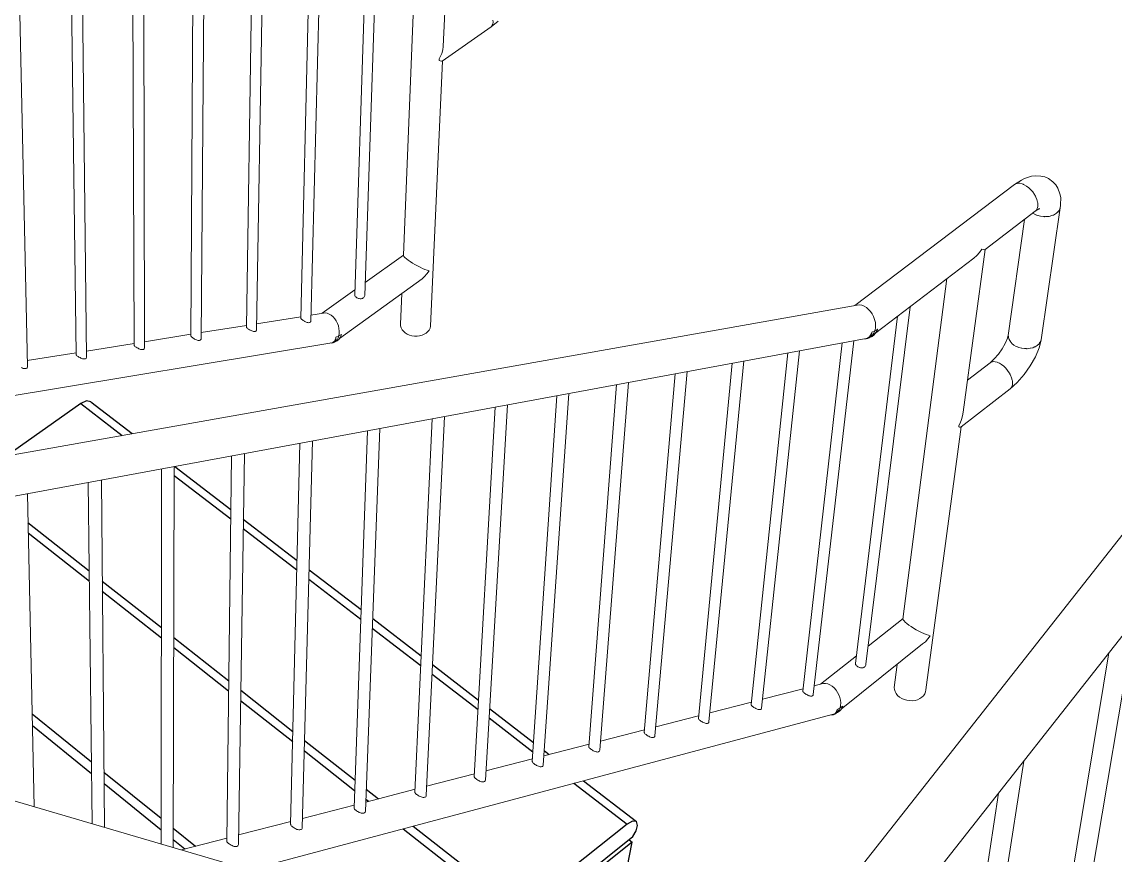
# Model space of a CAD drawing. Header units: millimetres. Extents: x 14140 to 38780, y -11415 to 1223.
# Drawn here: x 32616 to 34342, y -5797 to -4482 of the extents above; entities that cross this region are included whole.
import ezdxf

# ---------------------------------------------------------------- set-up
doc = ezdxf.new("R2010")
doc.units = ezdxf.units.MM
doc.header["$MEASUREMENT"] = 0
doc.layers.add('NewA-Ee_35_10-M_StairsInternal', color=7, linetype='Continuous')
doc.layers.add('NewA-Ss_25_15_60_05-M_BalustradeAndGuardingSystems', color=7, linetype='Continuous')

# ---------------------------------------------------------------- blocks, each defined once
blk = doc.blocks.new('Section Elem_9_2', base_point=(32826.8, -4960.2))
at = {"layer": 'NewA-Ee_35_10-M_StairsInternal', "linetype": 'Continuous'}
for p, q in [((32709.5, -5084.3), (32592.5, -5167.1)), ((32718.6, -5080.1), (32709.5, -5084.3)), ((32709.5, -5084.3), (32775, -5134.7)), ((32725.2, -5081.6), (32718.6, -5080.1)), ((32725.2, -5081.6), (32790.7, -5131.9)), ((32858, -5183.7), (32946.5, -5251.7)), ((32857.1, -5197.9), (32946.3, -5266.6)), ((32626.1, -5272.2), (32722.9, -5348.4)), ((32966, -5266.8), (33050.8, -5332)), ((32626.4, -5288.3), (32723.1, -5364.5)), ((32965.8, -5281.7), (33050.5, -5346.9)), ((33069.8, -5346.6), (33151.8, -5409.6)), ((32743.3, -5364.5), (32836.6, -5438)), ((33069.4, -5361.4), (33151.3, -5424.5)), ((32743.4, -5380.6), (32836.6, -5454)), ((33170.2, -5423.8), (33246.7, -5482.6)), ((33169.6, -5438.6), (33246, -5497.5)), ((32856.2, -5469.5), (32942.8, -5537.8)), ((32856.3, -5453.5), (32943, -5521.8)), ((33264.6, -5496.4), (33337.4, -5552.4)), ((33263.9, -5511.2), (33336.6, -5567.2)), ((32962, -5536.8), (33044.3, -5601.6)), ((32961.8, -5552.8), (33043.9, -5617.6)), ((33354.7, -5565.7), (33424.1, -5619.1)), ((32632.6, -5574.1), (32726.3, -5649.8)), ((33353.9, -5580.5), (33423.1, -5633.8)), ((32633, -5592.3), (32726.5, -5668)), ((33062.7, -5616.1), (33142.3, -5678.8)), ((33062.3, -5632.1), (33141.7, -5694.7)), ((33441, -5632), (33448.9, -5638.1)), ((32746, -5665.8), (32836.3, -5738.7)), ((32746.2, -5683.9), (32836.3, -5756.8)), ((33160.1, -5692.8), (33179.3, -5707.9)), ((33487.8, -5683.6), (33571.6, -5748.2)), ((33502.8, -5679.6), (33586.5, -5744)), ((33159.5, -5708.8), (33163.6, -5712)), ((33580.5, -5743.2), (33571.6, -5748.2)), ((33586.5, -5744), (33580.5, -5743.2)), ((33588.3, -5750.3), (33586.5, -5744)), ((32855.3, -5754.1), (32890.7, -5782.7)), ((33218.5, -5755.3), (33304, -5822.8)), ((33234.2, -5751.2), (33321.2, -5819.7)), ((33571.6, -5748.2), (33344.9, -5928.1)), ((33581, -5767.6), (33586, -5758.4)), ((33586, -5758.4), (33588.3, -5750.3)), ((32855.2, -5772.2), (32873.6, -5787.1)), ((33370, -5935.5), (33581, -5767.6)), ((33579.7, -5776.2), (33535.4, -5811.5)), ((33558.4, -5885.8), (33579.7, -5776.2)), ((33574.9, -5772.5), (33579.7, -5776.2))]:
    blk.add_line(p, q, dxfattribs=at)
blk = doc.blocks.new('Section Elem_14_2', base_point=(32826.8, -4960.2))
at = {"layer": 'NewA-Ss_25_15_60_05-M_BalustradeAndGuardingSystems', "color": 6, "linetype": 'Continuous', "lineweight": 13}
for p, q in [((36246, -2888.8), (33721.8, -6092.9)), ((36315.7, -2957.6), (33776.9, -6183.3)), ((33293.1, -4262.9), (33281.5, -4521.2)), ((33240.9, -4298.5), (33218.7, -4850.4)), ((33177.2, -4341.8), (33157.6, -4914.1)), ((33160.2, -4353.4), (33142, -4912.9)), ((32996.3, -4399.2), (32986.8, -4968.8)), ((33070.2, -4392.5), (33056.8, -4949.8)), ((33086.9, -4390.9), (33072.5, -4955)), ((32808.9, -4416.2), (32809.9, -4996.5)), ((32886.6, -4409.2), (32883.3, -4978.1)), ((32903.7, -4407.6), (32899.3, -4982.1)), ((32979.4, -4400.7), (32971, -4963.6)), ((32612.6, -4434.1), (32625.1, -5026.3)), ((32694.5, -4426.7), (32702, -5007.1)), ((32711.9, -4425.1), (32718.6, -5011.3)), ((32791.7, -4417.8), (32793.7, -4992.4)), ((33357.2, -4490.3), (33368.4, -4481.1)), ((33359.6, -4486), (33359.3, -4486.8)), ((33360.1, -4483.1), (33359.6, -4486)), ((33360, -4479.9), (33360.1, -4483.1)), ((33360.1, -4483.2), (33360.1, -4483.1)), ((33279.9, -4544.3), (33357.2, -4490.3)), ((33358.7, -4488.4), (33357.2, -4490.3)), ((33359, -4487.6), (33358.7, -4488.4)), ((33359, -4487.6), (33359.3, -4486.8)), ((33359, -4487.6), (33359.2, -4487.3)), ((33359.3, -4486.8), (33359.2, -4487.3)), ((33275.2, -4540.9), (33276.9, -4537.8)), ((33276.9, -4537.8), (33279.1, -4532.3)), ((33279.1, -4532.3), (33280.7, -4526.7)), ((33280.7, -4526.7), (33281.5, -4521.2)), ((33280.4, -4543.9), (33261.5, -4962.7)), ((33275.1, -4543.5), (33275.2, -4540.9)), ((33275.3, -4542.3), (33275.1, -4543.5)), ((33276.6, -4544), (33275.1, -4543.5)), ((33275.2, -4540.9), (33275.3, -4542.3)), ((33278.6, -4544.4), (33276.6, -4544)), ((33279.9, -4544.3), (33278.6, -4544.4)), ((34199.1, -4729.6), (34209.8, -4726)), ((34209.8, -4726), (34215.8, -4725.3)), ((34215.8, -4725.3), (34224.9, -4725.9)), ((34224.9, -4725.9), (34231.2, -4727)), ((34231.2, -4727), (34237, -4729.7)), ((33931.1, -4929.7), (34183.4, -4738.9)), ((34183.4, -4738.9), (34194.5, -4731.9)), ((34183.4, -4738.9), (34185.7, -4737.6)), ((34185.7, -4737.6), (34186.7, -4737.4)), ((34187.6, -4737.2), (34186.7, -4737.4)), ((34186.7, -4737.4), (34187.1, -4737.2)), ((34187.1, -4737.2), (34187.6, -4737.2)), ((34187.6, -4737.2), (34188.6, -4737)), ((34188.6, -4737), (34191.7, -4737.1)), ((34191.7, -4737.1), (34195.1, -4737.9)), ((34191.8, -4737.1), (34191.7, -4737.1)), ((34194.5, -4731.9), (34199.1, -4729.6)), ((34195.1, -4737.9), (34196.3, -4738.4)), ((34197.5, -4738.8), (34196.3, -4738.4)), ((34196.3, -4738.4), (34196.9, -4738.5)), ((34197.5, -4738.8), (34196.9, -4738.5)), ((34197.5, -4738.8), (34198.7, -4739.3)), ((34198.7, -4739.3), (34202.2, -4741.4)), ((34202.2, -4741.4), (34202.1, -4741.3)), ((34202.2, -4741.4), (34205.7, -4744.1)), ((34205.7, -4744.1), (34206.8, -4745.2)), ((34207.9, -4746.2), (34206.8, -4745.2)), ((34206.8, -4745.2), (34207.4, -4745.6)), ((34237, -4729.7), (34243.6, -4735)), ((34243.6, -4735), (34248.3, -4739.3)), ((34248.3, -4739.3), (34251.6, -4744.6)), ((34251.6, -4744.6), (34254.7, -4753.7)), ((34207.9, -4746.2), (34207.4, -4745.6)), ((34207.9, -4746.2), (34209, -4747.3)), ((34209, -4747.3), (34212.1, -4750.8)), ((34212.1, -4750.8), (34214.7, -4754.7)), ((34212.2, -4751), (34212.1, -4750.8)), ((34214.7, -4754.7), (34215.4, -4756)), ((34215.4, -4756), (34215.4, -4755.9)), ((34216.2, -4757.3), (34215.4, -4756)), ((34215.4, -4756), (34215.9, -4756.6)), ((34216.2, -4757.3), (34215.9, -4756.6)), ((34216.2, -4757.3), (34216.9, -4758.7)), ((34216.2, -4757.4), (34216.2, -4757.3)), ((34216.9, -4758.7), (34218.6, -4762.7)), ((34254.7, -4753.7), (34256.1, -4759.3)), ((34256.1, -4759.3), (34255.8, -4771.1)), ((34215.9, -4781.3), (34222.6, -4777.1)), ((34217.8, -4779.4), (34215.9, -4781.3)), ((34218.3, -4778.6), (34217.8, -4779.4)), ((34218.3, -4778.6), (34218.7, -4777.7)), ((34218.3, -4778.6), (34218.6, -4778.2)), ((34218.6, -4762.7), (34219.6, -4766.7)), ((34218.6, -4762.9), (34218.6, -4762.7)), ((34218.7, -4777.7), (34218.6, -4778.2)), ((34219.2, -4776.9), (34218.7, -4777.7)), ((34220, -4773.9), (34219.2, -4776.9)), ((34219.6, -4766.7), (34219.8, -4767.9)), ((34219.9, -4769.2), (34219.8, -4767.9)), ((34219.8, -4767.9), (34219.9, -4768.6)), ((34219.9, -4768.6), (34219.9, -4769.2)), ((34219.9, -4769.2), (34220.1, -4770.4)), ((34219.9, -4773.9), (34220, -4773.9)), ((34220.1, -4770.4), (34220, -4773.9)), ((34220.3, -4778.6), (34220.6, -4778.6)), ((34220.4, -4778.5), (34223, -4777.6)), ((34255.4, -4776), (34225.1, -4984.2)), ((34253.5, -4780), (34255.4, -4776)), ((34253.5, -4780), (34254.2, -4779.1)), ((34255.4, -4776), (34254.2, -4779.1)), ((34255.4, -4776), (34255.8, -4771.6)), ((34255.9, -4772.7), (34255.4, -4776)), ((34255.8, -4771.1), (34255.8, -4771.6)), ((34255.8, -4771.6), (34255.9, -4772.7)), ((34136.7, -4841.7), (34215.9, -4781.3)), ((34199, -4794.2), (34173.4, -4977)), ((34212.2, -4784.2), (34217, -4786.7)), ((34215.6, -4786.1), (34212.2, -4784.2)), ((34217, -4786.7), (34215.6, -4786.1)), ((34217.7, -4787.1), (34217, -4786.7)), ((34217, -4786.7), (34217.1, -4786.7)), ((34218.4, -4787.3), (34217.7, -4787.1)), ((34218.4, -4787.3), (34224.3, -4789)), ((34218.4, -4787.3), (34219.8, -4787.9)), ((34224.3, -4789), (34219.8, -4787.9)), ((34224.3, -4789), (34230.5, -4789.7)), ((34228.9, -4789.7), (34224.3, -4789)), ((34230.5, -4789.7), (34228.9, -4789.7)), ((34231.3, -4789.8), (34230.5, -4789.7)), ((34230.5, -4789.7), (34230.6, -4789.7)), ((34232, -4789.7), (34231.3, -4789.8)), ((34231.9, -4789.7), (34232, -4789.7)), ((34232, -4789.7), (34238.1, -4789.2)), ((34232, -4789.7), (34233.6, -4789.7)), ((34238.1, -4789.2), (34233.6, -4789.7)), ((34238.1, -4789.2), (34243.6, -4787.6)), ((34242.3, -4788.1), (34238.1, -4789.2)), ((34243.6, -4787.6), (34242.3, -4788.1)), ((34244.3, -4787.4), (34243.6, -4787.6)), ((34243.6, -4787.6), (34243.6, -4787.6)), ((34244.9, -4787.1), (34244.3, -4787.4)), ((34244.8, -4787.1), (34244.9, -4787.1)), ((34244.9, -4787.1), (34249.5, -4784.4)), ((34244.9, -4787.1), (34246.1, -4786.5)), ((34249.5, -4784.4), (34246.1, -4786.5)), ((34249.5, -4784.4), (34252.8, -4781)), ((34252.2, -4781.9), (34249.5, -4784.4)), ((34252.8, -4781), (34252.2, -4781.9)), ((34253.3, -4780.5), (34252.8, -4781)), ((34253.5, -4780), (34253.3, -4780.5)), ((34136.7, -4841.6), (34102.2, -5098.1)), ((34128, -4846.3), (34123.7, -4851.1)), ((34131.8, -4841), (34128, -4846.3)), ((34134.1, -4841.6), (34131.8, -4841)), ((34135.8, -4841.9), (34134.1, -4841.6)), ((34136.7, -4841.7), (34135.8, -4841.9)), ((33158.3, -4893.4), (33218.7, -4850.2)), ((33218.7, -4850.4), (33218.8, -4851.4)), ((33218.8, -4851.4), (33219.6, -4852.7)), ((33219.6, -4852.7), (33221.1, -4854.3)), ((33221.1, -4854.3), (33223.3, -4856.2)), ((33223.3, -4856.2), (33226, -4858.3)), ((33226, -4858.3), (33229.2, -4860.6)), ((33229.2, -4860.6), (33232.8, -4862.9)), ((33232.8, -4862.9), (33236.7, -4865.2)), ((33236.7, -4865.2), (33240.8, -4867.4)), ((34119, -4855.1), (33964.1, -4973.1)), ((34123.7, -4851.1), (34119, -4855.1)), ((33240.8, -4867.4), (33244.9, -4869.5)), ((33244.9, -4869.5), (33248.9, -4871.4)), ((33248.9, -4871.4), (33252.7, -4873)), ((33255.9, -4880.1), (33252.2, -4884.3)), ((33252.7, -4873), (33256.2, -4874.3)), ((33259.2, -4875.3), (33255.9, -4880.1)), ((33256.2, -4874.3), (33259.2, -4875.3)), ((33248.2, -4887.9), (33117.9, -4981.7)), ((33252.2, -4884.3), (33248.2, -4887.9)), ((34076.5, -4887.5), (34007.2, -5424.5)), ((33090.3, -4942.1), (33142.2, -4904.9)), ((33142, -4913.7), (33142, -4912.9)), ((33142.2, -4914.3), (33142, -4913.7)), ((33142.2, -4914.5), (33142.2, -4914.3)), ((33142.7, -4915.4), (33142.2, -4914.5)), ((33143.4, -4916.2), (33142.7, -4915.4)), ((33144.3, -4916.9), (33143.4, -4916.2)), ((33145.3, -4917.6), (33144.3, -4916.9)), ((33146.5, -4918.2), (33145.3, -4917.6)), ((33155.3, -4918), (33154.3, -4918.6)), ((33156.2, -4917.2), (33155.3, -4918)), ((33156.9, -4916.3), (33156.2, -4917.2)), ((33157.4, -4915.2), (33156.9, -4916.3)), ((33157.6, -4914.1), (33157.4, -4915.2)), ((33216.2, -4910.9), (33214.3, -4959.1)), ((31466.4, -5366.7), (33934.7, -4929.1)), ((33147.8, -4918.6), (33146.5, -4918.2)), ((33147.8, -4918.6), (33148.1, -4918.7)), ((33149.1, -4919), (33148.1, -4918.7)), ((33150.5, -4919.2), (33149.1, -4919)), ((33151.8, -4919.2), (33150.5, -4919.2)), ((33153.1, -4919), (33151.8, -4919.2)), ((33154.3, -4918.6), (33153.1, -4919)), ((33934.7, -4929.1), (33938.3, -4928.9)), ((33938.3, -4928.9), (33942, -4929.5)), ((33942, -4929.5), (33945.8, -4930.9)), ((33945.8, -4930.9), (33949.4, -4933)), ((34018.3, -4931.8), (33948.6, -5495.8)), ((33949.4, -4933), (33952.9, -4935.9)), ((32987, -4958.7), (33056.9, -4947.5)), ((33056.8, -4950.2), (33056.8, -4949.8)), ((33057, -4950.5), (33056.8, -4950.2)), ((33057.1, -4950.7), (33057, -4950.5)), ((33057.6, -4951.3), (33057.1, -4950.7)), ((33058.3, -4952), (33057.6, -4951.3)), ((33059.2, -4952.6), (33058.3, -4952)), ((33072.7, -4944.9), (33092.5, -4941.8)), ((33092.5, -4941.8), (33095.5, -4941.6)), ((33095.5, -4941.6), (33098.5, -4942.1)), ((33098.5, -4942.1), (33101.6, -4943.4)), ((33101.6, -4943.4), (33104.7, -4945.3)), ((33104.7, -4945.3), (33107.6, -4947.8)), ((33107.6, -4947.8), (33110.2, -4950.8)), ((33110.2, -4950.8), (33112.6, -4954.3)), ((33998.8, -4946.7), (33932.1, -5494.5)), ((33952.9, -4935.9), (33956, -4939.3)), ((33956, -4939.3), (33958.7, -4943.2)), ((33958.7, -4943.2), (33960.9, -4947.4)), ((33960.9, -4947.4), (33962.5, -4951.9)), ((33962.5, -4951.9), (33963.6, -4956.6)), ((32899.4, -4972.7), (32971, -4961.2)), ((32971, -4964), (32971, -4963.6)), ((32971.2, -4964.3), (32971, -4964)), ((32971.2, -4964.5), (32971.2, -4964.3)), ((32971.7, -4965.1), (32971.2, -4964.5)), ((32972.4, -4965.8), (32971.7, -4965.1)), ((32973.3, -4966.4), (32972.4, -4965.8)), ((32974.3, -4967.2), (32973.3, -4966.4)), ((32975.5, -4968), (32974.3, -4967.2)), ((32976.8, -4968.7), (32975.5, -4968)), ((32976.8, -4968.7), (32977.2, -4968.8)), ((32978.2, -4969.4), (32977.2, -4968.8)), ((32979.6, -4970), (32978.2, -4969.4)), ((32986.6, -4969.5), (32986.1, -4970.1)), ((32986.8, -4968.8), (32986.6, -4969.5)), ((33060.2, -4953.4), (33059.2, -4952.6)), ((33061.4, -4954.1), (33060.2, -4953.4)), ((33062.7, -4954.8), (33061.4, -4954.1)), ((33062.7, -4954.8), (33063, -4955)), ((33064, -4955.5), (33063, -4955)), ((33065.4, -4956.1), (33064, -4955.5)), ((33066.7, -4956.6), (33065.4, -4956.1)), ((33068, -4956.9), (33066.7, -4956.6)), ((33069.2, -4957), (33068, -4956.9)), ((33070.2, -4956.9), (33069.2, -4957)), ((33071.1, -4956.7), (33070.2, -4956.9)), ((33071.8, -4956.3), (33071.1, -4956.7)), ((33072.2, -4955.7), (33071.8, -4956.3)), ((33072.5, -4955), (33072.2, -4955.7)), ((33112.6, -4954.3), (33114.5, -4958.1)), ((33114.5, -4958.1), (33116, -4962.1)), ((33116, -4962.1), (33117, -4966.2)), ((33117, -4966.2), (33117.5, -4970.2)), ((33214.3, -4962.1), (33214.3, -4959.1)), ((33215.1, -4965.1), (33214.3, -4962.1)), ((33216.5, -4968), (33215.1, -4965.1)), ((33218.6, -4970.6), (33216.5, -4968)), ((33259.5, -4968.5), (33257.4, -4971.1)), ((33260.8, -4965.7), (33259.5, -4968.5)), ((33261.5, -4962.7), (33260.8, -4965.7)), ((33962.8, -4969.6), (33957.9, -4971.9)), ((33961.2, -4973.3), (33962.8, -4969.6)), ((33963.7, -4965.5), (33962.8, -4969.6)), ((33962.8, -4969.6), (33967.3, -4967.2)), ((33963.6, -4956.6), (33964, -4961.1)), ((33964, -4961.1), (33963.7, -4965.5)), ((33966.6, -4968.9), (33964.4, -4972.7)), ((33967.3, -4967.2), (33966.6, -4968.9)), ((33967.3, -4967.2), (33967.3, -4967.2)), ((31598.5, -5416.7), (33949, -4981.8)), ((32809.9, -4987), (32883.3, -4975.3)), ((32883.5, -4978.4), (32883.3, -4978.1)), ((32883.5, -4978.6), (32883.5, -4978.4)), ((32884, -4979.2), (32883.5, -4978.6)), ((32884.7, -4979.9), (32884, -4979.2)), ((32885.6, -4980.5), (32884.7, -4979.9)), ((32886.6, -4981.3), (32885.6, -4980.5)), ((32887.8, -4982.1), (32886.6, -4981.3)), ((32889.1, -4982.8), (32887.8, -4982.1)), ((32889.1, -4982.8), (32889.5, -4982.9)), ((32890.5, -4983.5), (32889.5, -4982.9)), ((32891.9, -4984.1), (32890.5, -4983.5)), ((32893.3, -4984.6), (32891.9, -4984.1)), ((32894.6, -4984.9), (32893.3, -4984.6)), ((32895.9, -4985), (32894.6, -4984.9)), ((32896.9, -4984.9), (32895.9, -4985)), ((32897.9, -4984.7), (32896.9, -4984.9)), ((32898.6, -4984.2), (32897.9, -4984.7)), ((32899.1, -4983.7), (32898.6, -4984.2)), ((32899.3, -4982.9), (32899.1, -4983.7)), ((32899.3, -4982.1), (32899.3, -4982.9)), ((32980.9, -4970.4), (32979.6, -4970)), ((32982.2, -4970.7), (32980.9, -4970.4)), ((32983.4, -4970.8), (32982.2, -4970.7)), ((32984.5, -4970.8), (32983.4, -4970.8)), ((32985.4, -4970.5), (32984.5, -4970.8)), ((32986.1, -4970.1), (32985.4, -4970.5)), ((33109.7, -4986.3), (33107.9, -4987.8)), ((33111, -4984.2), (33109.7, -4986.3)), ((33111, -4985.9), (33109.7, -4987.6)), ((33111.9, -4985.9), (33109.7, -4987.6)), ((33113.9, -4985.6), (33110.9, -4987.3)), ((33111.9, -4981.6), (33111, -4984.2)), ((33111.9, -4983.7), (33111, -4985.9)), ((33112.1, -4979.8), (33111.9, -4981.6)), ((33112.2, -4981), (33111.9, -4983.7)), ((33111.9, -4985.9), (33114, -4983.8)), ((33116.8, -4977.8), (33112.1, -4979.8)), ((33112.1, -4979.8), (33112.2, -4981)), ((33116.6, -4983.3), (33113.9, -4985.6)), ((33114, -4983.8), (33115.6, -4981)), ((33115.6, -4981), (33116.8, -4977.8)), ((33118.8, -4980.5), (33116.6, -4983.3)), ((33117.4, -4974.1), (33116.8, -4977.8)), ((33116.8, -4977.8), (33121.2, -4975.6)), ((33117.5, -4970.2), (33117.4, -4974.1)), ((33120.6, -4977.1), (33118.8, -4980.5)), ((33121.2, -4975.6), (33120.6, -4977.1)), ((33121.2, -4975.6), (33121.2, -4975.6)), ((33221.3, -4972.9), (33218.6, -4970.6)), ((33224.5, -4974.9), (33221.3, -4972.9)), ((33228.1, -4976.5), (33224.5, -4974.9)), ((33232, -4977.6), (33228.1, -4976.5)), ((33236.1, -4978.1), (33232, -4977.6)), ((33240.2, -4978.2), (33236.1, -4978.1)), ((33244.3, -4977.7), (33240.2, -4978.2)), ((33248.1, -4976.7), (33244.3, -4977.7)), ((33251.7, -4975.3), (33248.1, -4976.7)), ((33254.8, -4973.4), (33251.7, -4975.3)), ((33257.4, -4971.1), (33254.8, -4973.4)), ((33929.6, -4985.4), (33865.4, -5543.6)), ((33948.9, -4982.5), (33946.2, -4982.3)), ((33951.7, -4981.9), (33948.9, -4982.5)), ((33951.8, -4980.9), (33949, -4981.8)), ((33954, -4980.7), (33951.7, -4981.9)), ((33954.2, -4979.3), (33951.8, -4980.9)), ((33955.9, -4978.8), (33954, -4980.7)), ((33956.5, -4978.8), (33954, -4980.7)), ((33956.1, -4976.9), (33954.2, -4979.3)), ((33954.8, -4980.3), (33954.4, -4980.5)), ((33958.4, -4978.5), (33954.8, -4980.3)), ((33957.2, -4976.4), (33955.9, -4978.8)), ((33957.5, -4974), (33956.1, -4976.9)), ((33956.5, -4978.8), (33959.1, -4976.4)), ((33957.9, -4973.4), (33957.2, -4976.4)), ((33957.9, -4971.9), (33957.5, -4974)), ((33957.9, -4971.9), (33957.9, -4973.4)), ((33961.7, -4975.9), (33958.4, -4978.5)), ((33959.1, -4976.4), (33961.2, -4973.3)), ((33964.4, -4972.7), (33961.7, -4975.9)), ((34168.6, -4989.7), (34172, -4981.3)), ((34172, -4981.3), (34173.8, -4973.9)), ((34173.5, -4978.1), (34173.4, -4977)), ((34173.5, -4978.1), (34173.5, -4978.7)), ((34173.6, -4979.2), (34173.5, -4978.1)), ((34173.5, -4978.7), (34173.6, -4979.2)), ((34173.7, -4980.3), (34173.6, -4979.2)), ((34174.8, -4983.6), (34173.7, -4980.3)), ((34174.8, -4983.6), (34174.8, -4983.5)), ((34174.9, -4983.7), (34174.8, -4983.6)), ((34176.7, -4986.7), (34174.8, -4983.6)), ((34177.5, -4987.7), (34176.7, -4986.7)), ((34222, -4996.8), (34225.1, -4984.3)), ((34225.1, -4984.2), (34223.8, -4987.3)), ((34225.1, -4984.2), (34225.1, -4984.3)), ((30759.1, -5378.8), (33105.7, -4988.5)), ((32718.5, -5001.7), (32793.7, -4989.6)), ((32793.8, -4992.8), (32793.7, -4992.4)), ((32793.9, -4992.9), (32793.8, -4992.8)), ((32794.3, -4993.6), (32793.9, -4992.9)), ((32795, -4994.3), (32794.3, -4993.6)), ((32795.9, -4994.9), (32795, -4994.3)), ((32797, -4995.8), (32795.9, -4994.9)), ((32798.2, -4996.5), (32797, -4995.8)), ((32799.5, -4997.2), (32798.2, -4996.5)), ((32799.5, -4997.2), (32799.9, -4997.4)), ((32800.9, -4998), (32799.9, -4997.4)), ((32802.4, -4998.6), (32800.9, -4998)), ((32803.8, -4999.1), (32802.4, -4998.6)), ((32805.1, -4999.3), (32803.8, -4999.1)), ((32806.4, -4999.5), (32805.1, -4999.3)), ((32807.5, -4999.4), (32806.4, -4999.5)), ((32808.4, -4999.1), (32807.5, -4999.4)), ((32809.1, -4998.7), (32808.4, -4999.1)), ((32809.6, -4998.1), (32809.1, -4998.7)), ((32809.9, -4997.4), (32809.6, -4998.1)), ((32809.9, -4996.5), (32809.9, -4997.4)), ((33105.7, -4989.1), (33103.2, -4989)), ((33107.9, -4987.8), (33105.7, -4988.5)), ((33107.9, -4988.7), (33105.7, -4989.1)), ((33109.7, -4987.6), (33107.9, -4988.7)), ((33110.9, -4987.3), (33109.5, -4987.7)), ((33843.9, -5001.2), (33784.1, -5564.9)), ((33911.4, -4988.7), (33849.2, -5538.3)), ((34157.9, -5006.6), (34163.7, -4998.3)), ((34163.7, -4998.3), (34168.6, -4989.7)), ((34177.5, -4987.7), (34177.9, -4988.2)), ((34177.5, -4987.7), (34177.5, -4987.7)), ((34178.4, -4988.7), (34177.5, -4987.7)), ((34177.9, -4988.2), (34178.4, -4988.7)), ((34179.2, -4989.6), (34178.4, -4988.7)), ((34178.4, -4988.7), (34178.4, -4988.7)), ((34182.4, -4992.2), (34179.2, -4989.6)), ((34182.4, -4992.2), (34182.3, -4992.1)), ((34182.6, -4992.3), (34182.4, -4992.2)), ((34186.1, -4994.4), (34182.4, -4992.2)), ((34187.5, -4994.9), (34186.1, -4994.4)), ((34187.5, -4994.9), (34187.4, -4994.9)), ((34188.8, -4995.5), (34187.5, -4994.9)), ((34187.5, -4994.9), (34188.1, -4995.3)), ((34188.1, -4995.3), (34188.8, -4995.5)), ((34188.9, -4995.5), (34188.8, -4995.5)), ((34188.8, -4995.5), (34190.2, -4996.1)), ((34194.6, -4997.3), (34190.2, -4996.1)), ((34194.6, -4997.3), (34194.4, -4997.2)), ((34194.8, -4997.3), (34194.6, -4997.3)), ((34199.1, -4997.9), (34194.6, -4997.3)), ((34200.6, -4997.9), (34199.1, -4997.9)), ((34200.6, -4997.9), (34200.5, -4997.9)), ((34202.1, -4997.9), (34200.6, -4997.9)), ((34200.6, -4997.9), (34201.4, -4998)), ((34201.4, -4998), (34202.1, -4997.9)), ((34203.6, -4998), (34202.1, -4997.9)), ((34208.1, -4997.4), (34203.6, -4998)), ((34208.1, -4997.4), (34207.8, -4997.5)), ((34212.2, -4996.4), (34208.1, -4997.4)), ((34213.5, -4995.8), (34212.2, -4996.4)), ((34213.5, -4995.8), (34213.4, -4995.8)), ((34214.7, -4995.3), (34213.5, -4995.8)), ((34213.5, -4995.8), (34214.1, -4995.6)), ((34214.1, -4995.6), (34214.7, -4995.3)), ((34216, -4994.8), (34214.7, -4995.3)), ((34214.7, -4995.3), (34214.7, -4995.3)), ((34219.2, -4992.7), (34216, -4994.8)), ((34216.2, -5010.7), (34222, -4996.8)), ((34219.2, -4992.7), (34219.1, -4992.7)), ((34221.9, -4990.2), (34219.2, -4992.7)), ((34219.3, -4992.6), (34219.2, -4992.7)), ((34222.5, -4989.2), (34221.9, -4990.2)), ((34223.2, -4988.3), (34222.5, -4989.2)), ((34222.5, -4989.2), (34222.9, -4988.8)), ((34222.9, -4988.8), (34223.2, -4988.3)), ((34223.2, -4988.3), (34223.8, -4987.3)), ((32624.9, -5016.7), (32702, -5004.3)), ((32702.2, -5007.5), (32702, -5007.1)), ((32702.3, -5007.7), (32702.2, -5007.5)), ((32702.7, -5008.3), (32702.3, -5007.7)), ((32703.4, -5009), (32702.7, -5008.3)), ((32704.3, -5009.7), (32703.4, -5009)), ((32705.4, -5010.5), (32704.3, -5009.7)), ((32706.6, -5011.3), (32705.4, -5010.5)), ((32707.9, -5012), (32706.6, -5011.3)), ((32707.9, -5012), (32708.3, -5012.1)), ((32709.4, -5012.7), (32708.3, -5012.1)), ((32710.8, -5013.4), (32709.4, -5012.7)), ((32712.2, -5013.8), (32710.8, -5013.4)), ((32713.6, -5014.1), (32712.2, -5013.8)), ((32714.9, -5014.2), (32713.6, -5014.1)), ((32716, -5014.2), (32714.9, -5014.2)), ((32717, -5013.9), (32716, -5014.2)), ((32717.7, -5013.5), (32717, -5013.9)), ((32718.2, -5012.9), (32717.7, -5013.5)), ((32718.5, -5012.1), (32718.2, -5012.9)), ((32718.6, -5011.3), (32718.5, -5012.1)), ((33737.6, -5020.9), (33684.2, -5581.2)), ((33756.2, -5017.4), (33700.9, -5586.6)), ((33825.5, -5004.6), (33767.6, -5559.5)), ((34109, -5047.6), (34144.6, -5020.1)), ((34144.6, -5020.1), (34151.3, -5014)), ((34144.6, -5020.1), (34146.9, -5018.9)), ((34146.9, -5018.9), (34147.8, -5018.8)), ((34148.7, -5018.6), (34147.8, -5018.8)), ((34147.8, -5018.8), (34148.2, -5018.6)), ((34148.7, -5018.6), (34148.2, -5018.6)), ((34148.7, -5018.6), (34149.6, -5018.4)), ((34149.6, -5018.4), (34152.7, -5018.6)), ((34151.3, -5014), (34157.9, -5006.6)), ((34152.7, -5018.6), (34152.6, -5018.6)), ((34152.7, -5018.6), (34156, -5019.5)), ((34152.8, -5018.7), (34152.7, -5018.6)), ((34156, -5019.5), (34157.1, -5020)), ((34157.1, -5020), (34157.7, -5020.2)), ((34158.2, -5020.5), (34157.1, -5020)), ((34158.2, -5020.5), (34157.7, -5020.2)), ((34158.2, -5020.5), (34159.4, -5021)), ((34159.4, -5021), (34162.9, -5023.1)), ((34208.1, -5025.1), (34216.2, -5010.7)), ((32617.2, -5028.5), (32615.7, -5027.8)), ((32618.6, -5029), (32617.2, -5028.5)), ((32620, -5029.2), (32618.6, -5029)), ((32621.3, -5029.4), (32620, -5029.2)), ((32622.5, -5029.3), (32621.3, -5029.4)), ((32623.5, -5029), (32622.5, -5029.3)), ((32624.2, -5028.6), (32623.5, -5029)), ((32624.8, -5028), (32624.2, -5028.6)), ((32625.1, -5027.2), (32624.8, -5028)), ((32625.1, -5026.3), (32625.1, -5027.2)), ((33647.6, -5037.6), (33598.9, -5603.3)), ((33666.3, -5034.1), (33615.7, -5608.8)), ((34163, -5023.3), (34162.9, -5023.1)), ((34162.9, -5023.1), (34166.2, -5025.8)), ((34166.2, -5025.8), (34167.3, -5026.8)), ((34167.3, -5026.8), (34167.2, -5026.7)), ((34167.3, -5026.8), (34167.9, -5027.3)), ((34168.4, -5027.8), (34167.3, -5026.8)), ((34168.4, -5027.8), (34167.9, -5027.3)), ((34168.4, -5027.8), (34169.4, -5028.9)), ((34169.4, -5028.9), (34172.4, -5032.3)), ((34172.4, -5032.3), (34172.2, -5032.1)), ((34172.4, -5032.3), (34174.9, -5036.1)), ((34174.9, -5036.1), (34175.7, -5037.3)), ((34175.7, -5037.3), (34175.6, -5037.3)), ((34176.4, -5038.6), (34175.7, -5037.3)), ((34175.7, -5037.3), (34176.1, -5038)), ((34176.1, -5038), (34176.4, -5038.6)), ((34176.4, -5038.7), (34176.4, -5038.6)), ((34176.4, -5038.6), (34177.1, -5039.9)), ((34198.3, -5038.9), (34208.1, -5025.1)), ((33555.2, -5054.6), (33511.5, -5626)), ((33574.2, -5051.1), (33528.6, -5631.5)), ((34176.2, -5061.4), (34187.4, -5051.3)), ((34177.1, -5039.9), (34178.7, -5043.8)), ((34178.7, -5043.8), (34178.6, -5043.6)), ((34178.7, -5043.8), (34179.7, -5047.6)), ((34180.1, -5054.4), (34179.3, -5057.3)), ((34179.7, -5047.6), (34179.9, -5048.8)), ((34179.9, -5048.8), (34179.9, -5048.7)), ((34180.1, -5050), (34179.9, -5048.8)), ((34179.9, -5048.8), (34180.1, -5049.4)), ((34180.1, -5050), (34180.1, -5049.4)), ((34180.1, -5050), (34180.1, -5050)), ((34180.1, -5050), (34180.2, -5051.2)), ((34180.2, -5051.2), (34180.1, -5054.4)), ((34180.1, -5054.5), (34180.1, -5054.4)), ((34187.4, -5051.3), (34198.3, -5038.9)), ((33460.6, -5072.1), (33422.1, -5649.2)), ((33479.7, -5068.6), (33439.4, -5654.8)), ((34099, -5121.5), (34176.2, -5061.4)), ((34178, -5059.6), (34176.2, -5061.4)), ((34178.5, -5058.8), (34178, -5059.6)), ((34178.5, -5058.8), (34178.9, -5058.1)), ((34178.5, -5058.8), (34178.8, -5058.5)), ((34178.9, -5058.1), (34178.8, -5058.5)), ((34179.3, -5057.3), (34178.9, -5058.1)), ((33363.5, -5090.1), (33330.6, -5673)), ((33382.8, -5086.5), (33348.1, -5678.6)), ((33283.4, -5104.9), (33254.6, -5703)), ((34099.8, -5109.9), (34101.4, -5103.9)), ((34101.4, -5103.9), (34102.2, -5098.1)), ((33181.5, -5123.8), (33158.8, -5728)), ((33264, -5108.5), (33236.8, -5697.3)), ((34099.1, -5121.5), (34043.3, -5536.2)), ((34095.2, -5121.5), (34095.6, -5118.9)), ((34095.5, -5120.3), (34095.2, -5121.5)), ((34096.5, -5121.8), (34095.2, -5121.5)), ((34095.6, -5118.9), (34095.5, -5120.3)), ((34095.6, -5118.9), (34097.3, -5115.7)), ((34098.1, -5121.9), (34096.5, -5121.8)), ((34097.3, -5115.7), (34099.8, -5109.9)), ((34099, -5121.5), (34098.1, -5121.9)), ((33161.8, -5127.4), (33140.7, -5722.2)), ((33055.3, -5147.1), (33040.7, -5748.2)), ((33075.1, -5143.5), (33059.1, -5754)), ((32947.6, -5167.1), (32939.8, -5774.4)), ((32967.6, -5163.4), (32958.4, -5780.3)), ((32836.9, -5187.6), (32836.2, -5779.2)), ((32857.1, -5183.8), (32855.2, -5784.7)), ((32721.3, -5208.9), (32727.4, -5747.3)), ((32741.9, -5205.1), (32746.8, -5753)), ((32625.1, -5226.7), (32635.8, -5720.5)), ((33607.4, -6005), (31484.9, -5383.4)), ((33952.1, -5467.5), (34007.3, -5423.6)), ((34007.2, -5424.5), (34007.7, -5425.8)), ((34007.7, -5425.8), (34009, -5427.5)), ((34009, -5427.5), (34010.9, -5429.4)), ((34010.9, -5429.4), (34013.4, -5431.6)), ((34013.4, -5431.6), (34016.5, -5434)), ((34016.5, -5434), (34020, -5436.4)), ((34373.1, -5425.8), (34225.2, -6301)), ((34020, -5436.4), (34023.9, -5438.9)), ((34023.9, -5438.9), (34028, -5441.3)), ((34028, -5441.3), (34032.1, -5443.6)), ((34032.1, -5443.6), (34036.3, -5445.7)), ((34036.3, -5445.7), (34040.3, -5447.5)), ((34040.3, -5447.5), (34044, -5449)), ((34044, -5449), (34047.3, -5450.1)), ((34050.1, -5450.8), (34046.5, -5455.8)), ((34047.3, -5450.1), (34050.1, -5450.8)), ((34038.1, -5463.8), (33909.8, -5566.4)), ((34042.5, -5460.2), (34038.1, -5463.8)), ((34046.5, -5455.8), (34042.5, -5460.2)), ((33877.1, -5527.2), (33933.6, -5482.3)), ((34332.2, -5477.7), (34196.3, -6299.4)), ((33932.2, -5495.4), (33932.1, -5494.5)), ((33932.5, -5496.1), (33932.2, -5495.4)), ((33932.5, -5496.1), (33932.5, -5496.3)), ((33933.1, -5497.3), (33932.5, -5496.3)), ((33933.9, -5498.2), (33933.1, -5497.3)), ((33934.9, -5498.9), (33933.9, -5498.2)), ((33934.9, -5498.9), (33936.1, -5499.7)), ((33936.1, -5499.7), (33937.3, -5500.4)), ((33937.3, -5500.4), (33938.7, -5500.9)), ((33938.7, -5500.9), (33939.1, -5500.9)), ((33939.1, -5500.9), (33940.1, -5501.2)), ((33940.1, -5501.2), (33941.6, -5501.4)), ((33941.6, -5501.4), (33942.9, -5501.4)), ((33942.9, -5501.4), (33944.3, -5501.2)), ((33944.3, -5501.2), (33945.5, -5500.7)), ((33945.5, -5500.7), (33946.5, -5500)), ((33946.5, -5500), (33947.4, -5499.2)), ((33947.4, -5499.2), (33948, -5498.1)), ((33948, -5498.1), (33948.4, -5497)), ((33948.4, -5497), (33948.6, -5495.8)), ((33998, -5495.9), (33993.3, -5532.2)), ((33849.7, -5534.3), (33785.6, -5550.9)), ((33849.3, -5538.9), (33849.2, -5538.3)), ((33849.6, -5539.3), (33849.3, -5538.9)), ((33878.5, -5526.8), (33867, -5529.8)), ((33878.5, -5526.8), (33881.7, -5526.1)), ((33881.7, -5526.1), (33885, -5526.1)), ((33885, -5526.1), (33888.5, -5526.8)), ((33888.5, -5526.8), (33892, -5528.3)), ((33892, -5528.3), (33895.4, -5530.4)), ((33895.4, -5530.4), (33898.6, -5533.2)), ((33898.6, -5533.2), (33901.5, -5536.5)), ((33901.5, -5536.5), (33904, -5540.2)), ((33993.6, -5535.5), (33993.3, -5532.2)), ((33994.6, -5538.8), (33993.6, -5535.5)), ((33996.3, -5541.9), (33994.6, -5538.8)), ((34043.3, -5536.2), (34042.8, -5539.4)), ((33768.1, -5555.4), (33702.2, -5572.5)), ((33849.6, -5539.3), (33849.7, -5539.5)), ((33850.3, -5540.2), (33849.7, -5539.5)), ((33851.1, -5541), (33850.3, -5540.2)), ((33852.1, -5541.7), (33851.1, -5541)), ((33852.1, -5541.7), (33853.3, -5542.6)), ((33853.3, -5542.6), (33854.6, -5543.4)), ((33854.6, -5543.4), (33855.9, -5544.1)), ((33855.9, -5544.1), (33856.3, -5544.2)), ((33856.3, -5544.2), (33857.3, -5544.8)), ((33857.3, -5544.8), (33858.7, -5545.4)), ((33858.7, -5545.4), (33860, -5545.8)), ((33860, -5545.8), (33861.3, -5546.1)), ((33861.3, -5546.1), (33862.5, -5546.1)), ((33862.5, -5546.1), (33863.5, -5546)), ((33863.5, -5546), (33864.3, -5545.6)), ((33864.3, -5545.6), (33864.9, -5545.1)), ((33864.9, -5545.1), (33865.3, -5544.5)), ((33865.3, -5544.5), (33865.4, -5543.6)), ((33904, -5540.2), (33906.1, -5544.2)), ((33906.1, -5544.2), (33907.6, -5548.4)), ((33907.6, -5548.4), (33908.6, -5552.6)), ((33908.6, -5552.6), (33909, -5556.8)), ((33998.7, -5544.9), (33996.3, -5541.9)), ((34001.7, -5547.5), (33998.7, -5544.9)), ((34005.2, -5549.7), (34001.7, -5547.5)), ((34009.2, -5551.4), (34005.2, -5549.7)), ((34013.3, -5552.6), (34009.2, -5551.4)), ((34017.7, -5553.2), (34013.3, -5552.6)), ((34022, -5553.3), (34017.7, -5553.2)), ((34026.3, -5552.7), (34022, -5553.3)), ((34030.3, -5551.7), (34026.3, -5552.7)), ((34033.9, -5550), (34030.3, -5551.7)), ((34037.1, -5547.9), (34033.9, -5550)), ((34039.6, -5545.4), (34037.1, -5547.9)), ((34041.6, -5542.5), (34039.6, -5545.4)), ((34042.8, -5539.4), (34041.6, -5542.5)), ((33767.8, -5560.1), (33767.6, -5559.5)), ((33768.1, -5560.5), (33767.8, -5560.1)), ((33768.1, -5560.5), (33768.1, -5560.7)), ((33768.7, -5561.4), (33768.1, -5560.7)), ((33769.6, -5562.2), (33768.7, -5561.4)), ((33770.6, -5562.9), (33769.6, -5562.2)), ((33770.6, -5562.9), (33771.7, -5563.8)), ((33771.7, -5563.8), (33773, -5564.6)), ((33773, -5564.6), (33774.4, -5565.3)), ((33774.4, -5565.3), (33774.7, -5565.5)), ((33774.7, -5565.5), (33775.8, -5566)), ((33775.8, -5566), (33777.2, -5566.7)), ((33777.2, -5566.7), (33778.6, -5567.1)), ((33778.6, -5567.1), (33779.9, -5567.3)), ((33779.9, -5567.3), (33781, -5567.4)), ((33781, -5567.4), (33782, -5567.2)), ((33782, -5567.2), (33782.9, -5566.9)), ((33782.9, -5566.9), (33783.5, -5566.4)), ((33783.5, -5566.4), (33783.9, -5565.7)), ((33783.9, -5565.7), (33784.1, -5564.9)), ((33899.9, -5573.2), (33897.7, -5574.4)), ((33902.1, -5572.6), (33899.8, -5574.4)), ((33901.5, -5572.9), (33899.8, -5574.4)), ((33901.7, -5571.2), (33899.9, -5573.2)), ((33903.9, -5572.1), (33900.9, -5573.5)), ((33902.7, -5570.8), (33901.5, -5572.9)), ((33902.9, -5568.7), (33901.7, -5571.2)), ((33902.1, -5572.6), (33904.5, -5570.5)), ((33903.3, -5568.1), (33902.7, -5570.8)), ((33903.3, -5566.9), (33902.9, -5568.7)), ((33907.9, -5564.5), (33903.3, -5566.9)), ((33903.3, -5566.9), (33903.3, -5568.1)), ((33906.9, -5569.8), (33903.9, -5572.1)), ((33904.5, -5570.5), (33906.5, -5567.8)), ((33906.5, -5567.8), (33907.9, -5564.5)), ((33909.5, -5566.9), (33906.9, -5569.8)), ((33908.7, -5560.8), (33907.9, -5564.5)), ((33907.9, -5564.5), (33912.2, -5561.9)), ((33909, -5556.8), (33908.7, -5560.8)), ((33911.6, -5563.5), (33909.5, -5566.9)), ((33912.2, -5561.9), (33911.6, -5563.5)), ((33897.7, -5574.4), (32975.7, -5820)), ((33684.6, -5577.1), (33617, -5594.6)), ((33684.3, -5581.7), (33684.2, -5581.2)), ((33684.6, -5582.2), (33684.3, -5581.7)), ((33684.6, -5582.2), (33684.7, -5582.3)), ((33685.3, -5583.1), (33684.7, -5582.3)), ((33686.1, -5583.9), (33685.3, -5583.1)), ((33687.1, -5584.6), (33686.1, -5583.9)), ((33687.1, -5584.6), (33688.3, -5585.5)), ((33688.3, -5585.5), (33689.6, -5586.3)), ((33689.6, -5586.3), (33691, -5587.1)), ((33691, -5587.1), (33691.3, -5587.2)), ((33691.3, -5587.2), (33692.4, -5587.8)), ((33692.4, -5587.8), (33693.8, -5588.4)), ((33693.8, -5588.4), (33695.2, -5588.8)), ((33695.2, -5588.8), (33696.5, -5589.1)), ((33696.5, -5589.1), (33697.7, -5589.1)), ((33697.7, -5589.1), (33698.8, -5589)), ((33698.8, -5589), (33699.6, -5588.6)), ((33699.6, -5588.6), (33700.3, -5588.1)), ((33700.3, -5588.1), (33700.7, -5587.4)), ((33700.7, -5587.4), (33700.9, -5586.6)), ((33895, -5575.6), (33893.9, -5575.4)), ((33897.6, -5575.3), (33895, -5575.6)), ((33899.8, -5574.4), (33897.6, -5575.3)), ((33599.2, -5599.2), (33529.7, -5617.2)), ((33599, -5603.9), (33598.9, -5603.3)), ((33599.3, -5604.3), (33599, -5603.9)), ((33599.3, -5604.3), (33599.3, -5604.5)), ((33599.9, -5605.3), (33599.3, -5604.5)), ((33600.7, -5606.1), (33599.9, -5605.3)), ((33601.8, -5606.8), (33600.7, -5606.1)), ((33601.8, -5606.8), (33602.9, -5607.7)), ((33602.9, -5607.7), (33604.2, -5608.6)), ((33511.9, -5621.8), (33440.4, -5640.3)), ((33604.2, -5608.6), (33605.6, -5609.3)), ((33605.6, -5609.3), (33606, -5609.4)), ((33606, -5609.4), (33607.1, -5610)), ((33607.1, -5610), (33608.5, -5610.7)), ((33608.5, -5610.7), (33610, -5611.1)), ((33610, -5611.1), (33611.3, -5611.3)), ((33611.3, -5611.3), (33612.5, -5611.4)), ((33612.5, -5611.4), (33613.6, -5611.2)), ((33613.6, -5611.2), (33614.5, -5610.9)), ((33614.5, -5610.9), (33615.1, -5610.3)), ((33615.1, -5610.3), (33615.6, -5609.6)), ((33615.6, -5609.6), (33615.7, -5608.8)), ((33511.6, -5626.6), (33511.5, -5626)), ((33511.9, -5627), (33511.6, -5626.6)), ((33512, -5627.2), (33511.9, -5627)), ((33512.6, -5628), (33512, -5627.2)), ((33513.4, -5628.8), (33512.6, -5628)), ((33514.4, -5629.6), (33513.4, -5628.8)), ((33515.6, -5630.5), (33514.4, -5629.6)), ((33516.9, -5631.3), (33515.6, -5630.5)), ((33518.3, -5632.1), (33516.9, -5631.3)), ((33518.3, -5632.1), (33518.7, -5632.2)), ((33519.8, -5632.8), (33518.7, -5632.2)), ((33521.2, -5633.4), (33519.8, -5632.8)), ((33522.7, -5633.9), (33521.2, -5633.4)), ((33524.1, -5634.1), (33522.7, -5633.9)), ((33525.3, -5634.2), (33524.1, -5634.1)), ((33526.4, -5634), (33525.3, -5634.2)), ((33527.3, -5633.6), (33526.4, -5634)), ((33528, -5633.1), (33527.3, -5633.6)), ((33528.4, -5632.4), (33528, -5633.1)), ((33528.6, -5631.5), (33528.4, -5632.4)), ((33422.4, -5645), (33349, -5664)), ((33422.2, -5649.8), (33422.1, -5649.2)), ((33422.5, -5650.2), (33422.2, -5649.8)), ((33422.5, -5650.4), (33422.5, -5650.2)), ((33423.1, -5651.2), (33422.5, -5650.4)), ((33423.9, -5652), (33423.1, -5651.2)), ((33425, -5652.8), (33423.9, -5652)), ((33426.1, -5653.7), (33425, -5652.8)), ((33427.5, -5654.6), (33426.1, -5653.7)), ((33428.9, -5655.4), (33427.5, -5654.6)), ((33428.9, -5655.4), (33429.3, -5655.5)), ((33430.4, -5656.1), (33429.3, -5655.5)), ((33431.9, -5656.7), (33430.4, -5656.1)), ((33433.4, -5657.2), (33431.9, -5656.7)), ((33434.7, -5657.4), (33433.4, -5657.2)), ((33436, -5657.5), (33434.7, -5657.4)), ((33437.1, -5657.3), (33436, -5657.5)), ((33438.1, -5656.9), (33437.1, -5657.3)), ((33438.8, -5656.4), (33438.1, -5656.9)), ((33439.2, -5655.7), (33438.8, -5656.4)), ((33439.4, -5654.8), (33439.2, -5655.7)), ((34197.7, -5648.6), (34066.5, -6503.6)), ((33330.8, -5668.7), (33255.3, -5688.3)), ((33330.6, -5673.6), (33330.6, -5673)), ((33330.9, -5674), (33330.6, -5673.6)), ((33331, -5674.2), (33330.9, -5674)), ((33331.5, -5675), (33331, -5674.2)), ((33332.3, -5675.8), (33331.5, -5675)), ((33333.4, -5676.6), (33332.3, -5675.8)), ((33334.6, -5677.6), (33333.4, -5676.6)), ((33237, -5693), (33159.3, -5713.1)), ((33335.9, -5678.4), (33334.6, -5677.6)), ((33337.4, -5679.2), (33335.9, -5678.4)), ((33337.4, -5679.2), (33337.7, -5679.4)), ((33338.9, -5680), (33337.7, -5679.4)), ((33340.4, -5680.6), (33338.9, -5680)), ((33341.9, -5681.1), (33340.4, -5680.6)), ((33343.3, -5681.3), (33341.9, -5681.1)), ((33344.6, -5681.3), (33343.3, -5681.3)), ((33345.7, -5681.2), (33344.6, -5681.3)), ((33346.7, -5680.8), (33345.7, -5681.2)), ((33347.4, -5680.2), (33346.7, -5680.8)), ((33347.9, -5679.5), (33347.4, -5680.2)), ((33348.1, -5678.6), (33347.9, -5679.5)), ((33236.8, -5697.9), (33236.8, -5697.3)), ((33237.1, -5698.4), (33236.8, -5697.9)), ((33237.2, -5698.6), (33237.1, -5698.4)), ((33237.7, -5699.4), (33237.2, -5698.6)), ((33238.5, -5700.2), (33237.7, -5699.4)), ((33239.6, -5701), (33238.5, -5700.2)), ((33240.8, -5702), (33239.6, -5701)), ((33242.1, -5702.9), (33240.8, -5702)), ((33243.6, -5703.6), (33242.1, -5702.9)), ((33243.6, -5703.6), (33244, -5703.8)), ((33245.1, -5704.4), (33244, -5703.8)), ((33246.7, -5705.1), (33245.1, -5704.4)), ((33248.2, -5705.5), (33246.7, -5705.1)), ((33249.6, -5705.8), (33248.2, -5705.5)), ((33251, -5705.8), (33249.6, -5705.8)), ((33252.1, -5705.6), (33251, -5705.8)), ((33253.1, -5705.2), (33252.1, -5705.6)), ((33253.9, -5704.7), (33253.1, -5705.2)), ((33254.4, -5703.9), (33253.9, -5704.7)), ((33254.6, -5703), (33254.4, -5703.9)), ((34158, -5699.1), (34037.6, -6501.8)), ((33140.9, -5717.9), (33059.5, -5739)), ((33140.8, -5722.9), (33140.7, -5722.2)), ((33141, -5723.4), (33140.8, -5722.9)), ((33141, -5723.4), (33141.1, -5723.5)), ((33141.6, -5724.4), (33141.1, -5723.5)), ((33142.4, -5725.2), (33141.6, -5724.4)), ((33143.5, -5726), (33142.4, -5725.2)), ((33143.5, -5726), (33144.7, -5727)), ((33144.7, -5727), (33146.1, -5727.9)), ((33146.1, -5727.9), (33147.6, -5728.7)), ((33147.6, -5728.7), (33147.9, -5728.8)), ((33147.9, -5728.8), (33149.1, -5729.5)), ((33158, -5729.7), (33158.5, -5728.9)), ((33158.5, -5728.9), (33158.8, -5728)), ((33040.9, -5743.8), (32958.6, -5765.1)), ((33149.1, -5729.5), (33150.7, -5730.1)), ((33150.7, -5730.1), (33152.2, -5730.6)), ((33152.2, -5730.6), (33153.7, -5730.8)), ((33153.7, -5730.8), (33155, -5730.9)), ((33155, -5730.9), (33156.2, -5730.7)), ((33156.2, -5730.7), (33157.2, -5730.3)), ((33157.2, -5730.3), (33158, -5729.7)), ((33040.8, -5748.8), (33040.7, -5748.2)), ((33041, -5749.3), (33040.8, -5748.8)), ((33041, -5749.5), (33041, -5749.3)), ((33041.6, -5750.4), (33041, -5749.5)), ((33042.4, -5751.2), (33041.6, -5750.4)), ((33043.4, -5752.1), (33042.4, -5751.2)), ((33044.7, -5753), (33043.4, -5752.1)), ((33046.1, -5753.9), (33044.7, -5753)), ((33047.6, -5754.7), (33046.1, -5753.9)), ((33047.6, -5754.7), (33048, -5754.9)), ((33049.1, -5755.5), (33048, -5754.9)), ((33050.7, -5756.2), (33049.1, -5755.5)), ((33052.3, -5756.6), (33050.7, -5756.2)), ((33053.8, -5756.9), (33052.3, -5756.6)), ((33055.2, -5756.9), (33053.8, -5756.9)), ((33056.4, -5756.7), (33055.2, -5756.9)), ((33057.4, -5756.3), (33056.4, -5756.7)), ((33058.2, -5755.7), (33057.4, -5756.3)), ((33058.8, -5755), (33058.2, -5755.7)), ((33059.1, -5754), (33058.8, -5755)), ((32939.8, -5770), (32868.2, -5788.5)), ((32939.8, -5775.1), (32939.8, -5774.4)), ((32940, -5775.6), (32939.8, -5775.1)), ((32940, -5775.8), (32940, -5775.6)), ((32940.6, -5776.6), (32940, -5775.8)), ((32941.4, -5777.5), (32940.6, -5776.6)), ((32942.4, -5778.3), (32941.4, -5777.5)), ((32943.7, -5779.3), (32942.4, -5778.3)), ((32945.1, -5780.2), (32943.7, -5779.3)), ((32946.6, -5781), (32945.1, -5780.2)), ((32958.4, -5780.3), (32958.1, -5781.2)), ((32946.6, -5781), (32947, -5781.2)), ((32948.2, -5781.8), (32947, -5781.2)), ((32949.8, -5782.5), (32948.2, -5781.8)), ((32951.4, -5783), (32949.8, -5782.5)), ((32953, -5783.2), (32951.4, -5783)), ((32954.4, -5783.3), (32953, -5783.2)), ((32955.6, -5783.1), (32954.4, -5783.3)), ((32956.7, -5782.6), (32955.6, -5783.1)), ((32957.5, -5782), (32956.7, -5782.6)), ((32958.1, -5781.2), (32957.5, -5782))]:
    blk.add_line(p, q, dxfattribs=at)

msp = doc.modelspace()

# ---------------------------------------------------------------- block references
at = {"layer": 'NewA-Ee_35_10-M_StairsInternal', "lineweight": 0}
msp.add_blockref('Section Elem_9_2', (32826.8, -4960.2), dxfattribs=at)
at = {"layer": 'NewA-Ss_25_15_60_05-M_BalustradeAndGuardingSystems', "lineweight": 0}
msp.add_blockref('Section Elem_14_2', (32826.8, -4960.2), dxfattribs=at)

doc.saveas('drawing.dxf')
